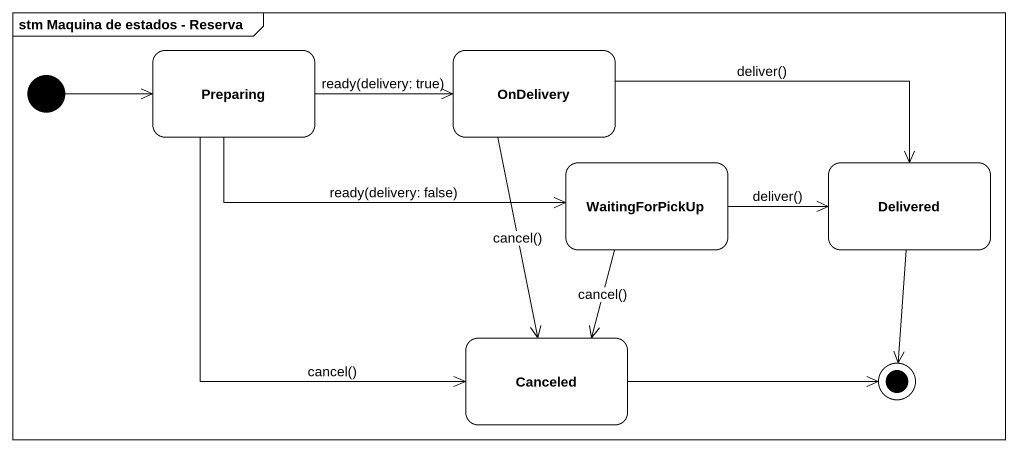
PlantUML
@startuml
mainframe stm Maquina de estados - Reserva
hide empty description
state Preparing #FFFFFF
state OnDelivery #FFFFFF
state WaitingForPickUp #FFFFFF
state Delivered #FFFFFF
state Canceled #FFFFFF
[*] -right-> Preparing
Preparing -right-> OnDelivery : ready(delivery: true)
Preparing -right-> WaitingForPickUp : ready(delivery: false)
Preparing --> Canceled : cancel()
OnDelivery -right-> Delivered : deliver()
OnDelivery --> Canceled : cancel()
WaitingForPickUp -right-> Delivered : deliver()
WaitingForPickUp --> Canceled : cancel()
Delivered --> [*]
Canceled -right-> [*]
@enduml
